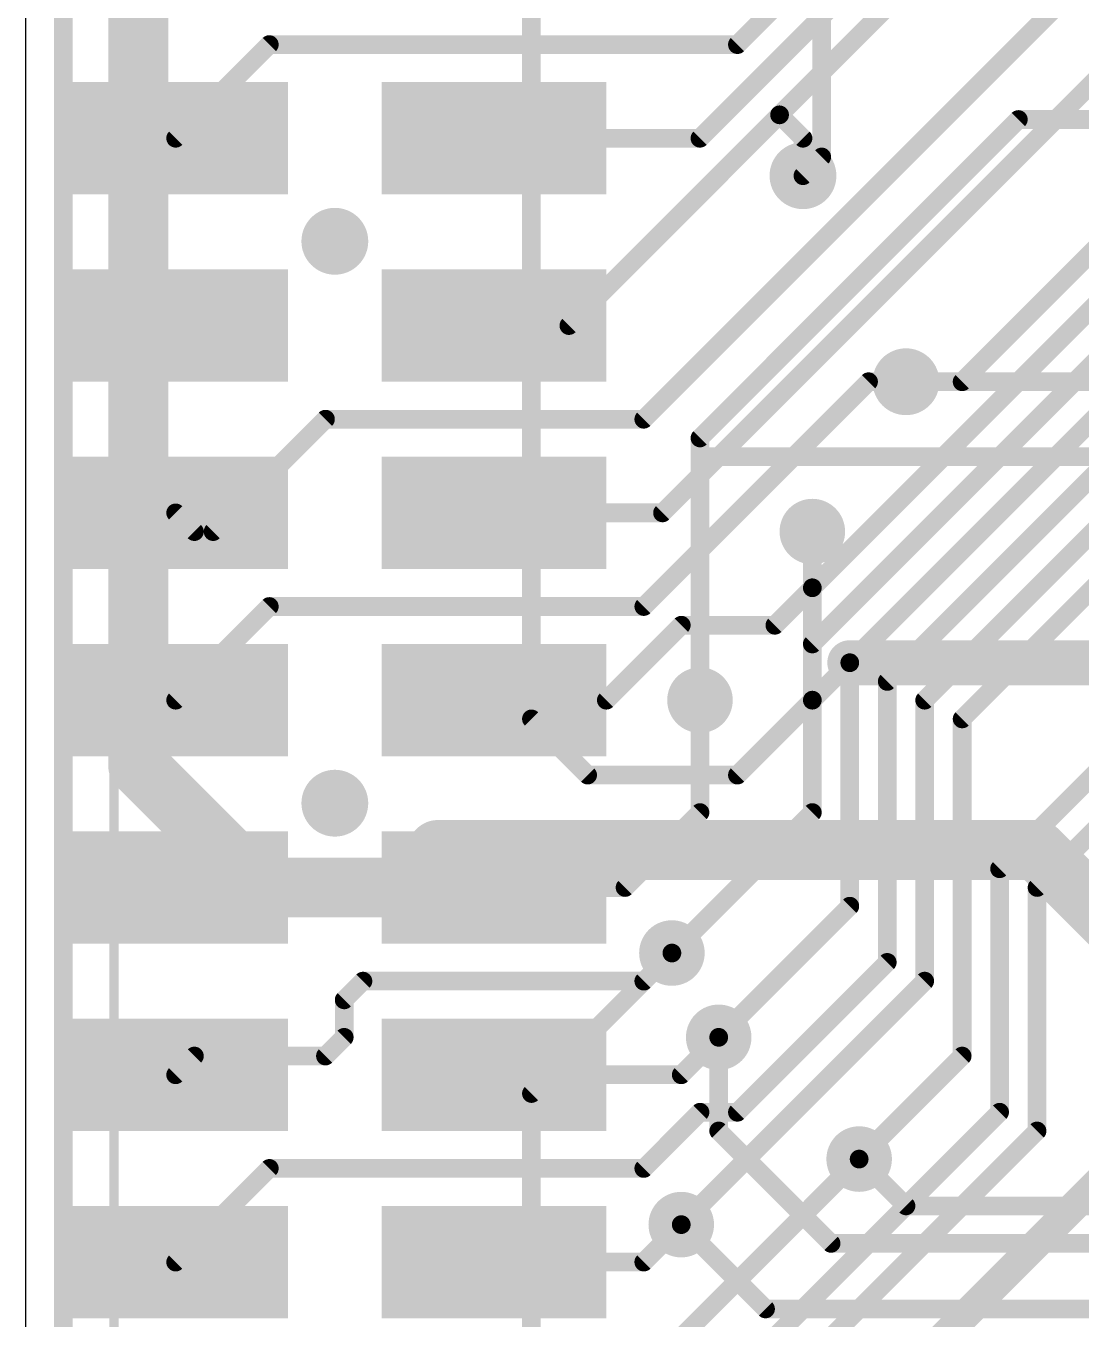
# Model space of a CAD drawing. Extents: x 0 to 56.8, y -6.3 to 91.2.
# Drawn here: x 0 to 14.31, y 48.25 to 65.79 of the extents above; entities that cross this region are included whole.
import ezdxf

# ---------------------------------------------------------------- set-up
doc = ezdxf.new("R2010")
doc.units = 0
for name, color, linetype in [('1', 12, 'CONTINUOUS'), ('16', 132, 'CONTINUOUS'), ('18', 110, 'CONTINUOUS'), ('20', 4, 'CONTINUOUS'), ('22', 6, 'CONTINUOUS')]:
    doc.layers.add(name, color=color, linetype=linetype)

# ---------------------------------------------------------------- blocks, each defined once
blk = doc.blocks.new('RECT')
blk.add_solid([(-0.5, -0.5), (0.5, -0.5), (-0.5, 0.5), (0.5, 0.5)])
blk = doc.blocks.new('ROUNDV')
at = {"const_width": 0.5}
blk.add_lwpolyline([(0, -0.25, 1), (0, 0.25, 1), (0, -0.25)], format="xyb", dxfattribs=at)

msp = doc.modelspace()

# ---------------------------------------------------------------- linework, layer by layer
at = {"layer": '1'}
for points, const_width in [([(0.508, 0), (0.508, 85.09)], 0.254), ([(11.684, 67.564), (9.652, 65.532)], 0.254), ([(11.938, 67.056), (9.144, 64.262)], 0.254), ([(12.192, 66.548), (10.2235, 64.5795)], 0.254), ([(13.97, 66.04), (8.382, 60.452)], 0.254), ([(3.302, 65.532), (2.032, 64.262)], 0.254), ([(9.652, 65.532), (3.302, 65.532)], 0.254), ([(8.636, 59.182), (14.986, 65.532)], 0.254), ([(12.7, 60.96), (16.764, 65.024)], 0.254), ([(10.2235, 64.5795), (7.366, 61.722)], 0.254), ([(10.541, 64.262), (10.2235, 64.5795)], 0.254), ([(10.668, 58.166), (17.018, 64.516)], 0.254), ([(9.144, 64.262), (6.35, 64.262)], 0.254), ([(10.541, 63.754), (10.541, 64.262)], 0.254), ([(10.668, 57.404), (17.272, 64.008)], 0.254), ([(17.526, 63.5), (11.176, 57.15)], 0.254), ([(17.78, 62.992), (11.684, 56.896)], 0.254), ([(18.034, 62.484), (12.192, 56.642)], 0.254), ([(18.288, 61.976), (12.7, 56.388)], 0.254), ([(7.366, 61.722), (6.35, 61.722)], 0.254), ([(11.43, 60.96), (8.382, 57.912)], 0.254), ([(11.938, 60.96), (11.43, 60.96)], 0.254), ([(12.7, 60.96), (11.938, 60.96)], 0.254), ([(4.064, 60.452), (2.54, 58.928)], 0.254), ([(8.382, 60.452), (4.064, 60.452)], 0.254), ([(2.286, 58.928), (2.032, 59.182)], 0.254), ([(8.636, 59.182), (6.35, 59.182)], 0.254), ([(2.54, 58.928), (2.286, 58.928)], 0.254), ([(10.668, 58.166), (10.668, 58.928)], 0.254), ([(10.16, 57.658), (10.668, 58.166)], 0.254), ([(13.208, 54.356), (17.018, 58.166)], 0.254), ([(3.302, 57.912), (2.032, 56.642)], 0.254), ([(8.382, 57.912), (3.302, 57.912)], 0.254), ([(8.89, 57.658), (7.874, 56.642)], 0.254), ([(10.16, 57.658), (8.89, 57.658)], 0.254), ([(10.668, 57.404), (10.668, 55.118)], 0.254), ([(11.176, 57.15), (11.176, 53.848)], 0.254), ([(11.684, 56.896), (11.684, 53.086)], 0.254), ([(13.716, 54.102), (16.383, 56.769)], 0.254), ([(7.874, 56.642), (6.35, 56.642)], 0.254), ([(9.144, 55.118), (9.144, 56.642)], 0.254), ([(12.192, 56.642), (12.192, 52.832)], 0.254), ([(12.7, 56.388), (12.7, 51.816)], 0.254), ([(8.128, 54.102), (9.144, 55.118)], 0.254), ([(10.668, 55.118), (8.763, 53.213)], 0.254), ([(13.208, 51.054), (13.208, 54.356)], 0.254), ([(6.35, 54.102), (8.128, 54.102)], 0.254), ([(13.716, 50.8), (13.716, 54.102)], 0.254), ([(11.176, 53.848), (9.398, 52.07)], 0.254), ([(8.763, 53.213), (8.382, 52.832)], 0.254), ([(11.684, 53.086), (9.652, 51.054)], 0.254), ([(4.572, 52.832), (4.318, 52.578)], 0.254), ([(8.382, 52.832), (4.572, 52.832)], 0.254), ([(12.192, 52.832), (8.89, 49.53)], 0.254), ([(4.318, 52.578), (4.318, 52.07)], 0.254), ([(4.318, 52.07), (4.064, 51.816)], 0.254), ([(9.398, 52.07), (8.89, 51.562)], 0.254), ([(2.286, 51.816), (2.032, 51.562)], 0.254), ([(4.064, 51.816), (2.286, 51.816)], 0.254), ([(12.7, 51.816), (11.303, 50.419)], 0.254), ([(12.192, 47.752), (16.002, 51.562)], 0.4064), ([(8.89, 51.562), (6.35, 51.562)], 0.254), ([(9.144, 51.054), (8.382, 50.292)], 0.254), ([(8.636, 46.482), (13.208, 51.054)], 0.254), ([(9.652, 51.054), (9.144, 51.054)], 0.254), ([(9.398, 46.482), (13.716, 50.8)], 0.254), ([(11.303, 50.419), (8.636, 47.752)], 0.254), ([(3.302, 50.292), (2.032, 49.022)], 0.254), ([(8.382, 50.292), (3.302, 50.292)], 0.254), ([(8.89, 49.53), (8.382, 49.022)], 0.254), ([(8.382, 49.022), (6.35, 49.022)], 0.254)]:
    msp.add_lwpolyline(points, dxfattribs=dict(at, const_width=const_width))
at = {"layer": '1', "const_width": 0.127}
for points in [[(3.302, 65.5955, 1), (3.302, 65.4685)], [(3.3469, 65.4871, 1), (3.2571, 65.5769)], [(9.6071, 65.5769, 1), (9.6969, 65.4871)], [(9.652, 65.4685, 1), (9.652, 65.5955)], [(10.2684, 64.6244, 1), (10.1786, 64.5346)], [(10.1786, 64.6244, 1), (10.2684, 64.5346)], [(10.2684, 64.5346, 1), (10.1786, 64.6244)], [(1.9871, 64.3069, 1), (2.0769, 64.2171)], [(6.35, 64.3255, 1), (6.35, 64.1985)], [(9.0991, 64.3069, 1), (9.1889, 64.2171)], [(9.144, 64.1985, 1), (9.144, 64.3255)], [(10.6045, 64.262, 1), (10.4775, 64.262)], [(10.4961, 64.2171, 1), (10.5859, 64.3069)], [(10.4775, 63.754, 1), (10.6045, 63.754)], [(6.35, 61.7855, 1), (6.35, 61.6585)], [(7.3211, 61.7669, 1), (7.4109, 61.6771)], [(7.366, 61.6585, 1), (7.366, 61.7855)], [(11.43, 61.0235, 1), (11.43, 60.8965)], [(11.4749, 60.9151, 1), (11.3851, 61.0049)], [(11.938, 61.0235, 1), (11.938, 60.8965)], [(11.938, 60.8965, 1), (11.938, 61.0235)], [(12.6551, 61.0049, 1), (12.7449, 60.9151)], [(12.7, 60.8965, 1), (12.7, 61.0235)], [(4.064, 60.5155, 1), (4.064, 60.3885)], [(4.1089, 60.4071, 1), (4.0191, 60.4969)], [(8.3371, 60.4969, 1), (8.4269, 60.4071)], [(8.382, 60.3885, 1), (8.382, 60.5155)], [(2.0769, 59.2269, 1), (1.9871, 59.1371)], [(6.35, 59.2455, 1), (6.35, 59.1185)], [(8.5911, 59.2269, 1), (8.6809, 59.1371)], [(8.636, 59.1185, 1), (8.636, 59.2455)], [(2.286, 58.9915, 1), (2.286, 58.8645)], [(2.2411, 58.8831, 1), (2.3309, 58.9729)], [(2.4951, 58.9729, 1), (2.5849, 58.8831)], [(2.54, 58.8645, 1), (2.54, 58.9915)], [(10.7315, 58.928, 1), (10.6045, 58.928)], [(10.6231, 58.2109, 1), (10.7129, 58.1211)], [(10.6045, 58.166, 1), (10.7315, 58.166)], [(10.7129, 58.1211, 1), (10.6231, 58.2109)], [(3.302, 57.9755, 1), (3.302, 57.8485)], [(3.3469, 57.8671, 1), (3.2571, 57.9569)], [(8.3371, 57.9569, 1), (8.4269, 57.8671)], [(8.382, 57.8485, 1), (8.382, 57.9755)], [(8.89, 57.7215, 1), (8.89, 57.5945)], [(8.9349, 57.6131, 1), (8.8451, 57.7029)], [(10.1151, 57.7029, 1), (10.2049, 57.6131)], [(10.16, 57.5945, 1), (10.16, 57.7215)], [(10.7315, 57.404, 1), (10.6045, 57.404)], [(10.6231, 57.4489, 1), (10.7129, 57.3591)], [(11.2395, 57.15, 1), (11.1125, 57.15)], [(11.1311, 57.1949, 1), (11.2209, 57.1051)], [(11.7475, 56.896, 1), (11.6205, 56.896)], [(11.6391, 56.9409, 1), (11.7289, 56.8511)], [(1.9871, 56.6869, 1), (2.0769, 56.5971)], [(6.35, 56.7055, 1), (6.35, 56.5785)], [(7.8291, 56.6869, 1), (7.9189, 56.5971)], [(7.874, 56.5785, 1), (7.874, 56.7055)], [(9.2075, 56.642, 1), (9.0805, 56.642)], [(12.2555, 56.642, 1), (12.1285, 56.642)], [(12.1471, 56.6869, 1), (12.2369, 56.5971)], [(12.7635, 56.388, 1), (12.6365, 56.388)], [(12.6551, 56.4329, 1), (12.7449, 56.3431)], [(9.1889, 55.0731, 1), (9.0991, 55.1629)], [(10.7129, 55.0731, 1), (10.6231, 55.1629)], [(9.0805, 55.118, 1), (9.2075, 55.118)], [(10.6045, 55.118, 1), (10.7315, 55.118)], [(13.2715, 54.356, 1), (13.1445, 54.356)], [(13.1631, 54.4009, 1), (13.2529, 54.3111)], [(6.35, 54.1655, 1), (6.35, 54.0385)], [(8.0831, 54.1469, 1), (8.1729, 54.0571)], [(8.128, 54.0385, 1), (8.128, 54.1655)], [(13.7795, 54.102, 1), (13.6525, 54.102)], [(13.6711, 54.1469, 1), (13.7609, 54.0571)], [(11.1125, 53.848, 1), (11.2395, 53.848)], [(11.2209, 53.8031, 1), (11.1311, 53.8929)], [(8.7181, 53.2579, 1), (8.8079, 53.1681)], [(8.8079, 53.1681, 1), (8.7181, 53.2579)], [(11.6205, 53.086, 1), (11.7475, 53.086)], [(11.7289, 53.0411, 1), (11.6391, 53.1309)], [(4.572, 52.8955, 1), (4.572, 52.7685)], [(4.6169, 52.7871, 1), (4.5271, 52.8769)], [(8.3371, 52.8769, 1), (8.4269, 52.7871)], [(8.382, 52.7685, 1), (8.382, 52.8955)], [(12.1285, 52.832, 1), (12.2555, 52.832)], [(12.2369, 52.7871, 1), (12.1471, 52.8769)], [(4.3815, 52.578, 1), (4.2545, 52.578)], [(4.2731, 52.6229, 1), (4.3629, 52.5331)], [(4.2545, 52.07, 1), (4.3815, 52.07)], [(4.3629, 52.0251, 1), (4.2731, 52.1149)], [(9.3531, 52.1149, 1), (9.4429, 52.0251)], [(9.4429, 52.0251, 1), (9.3531, 52.1149)], [(2.286, 51.8795, 1), (2.286, 51.7525)], [(2.3309, 51.7711, 1), (2.2411, 51.8609)], [(4.0191, 51.8609, 1), (4.1089, 51.7711)], [(4.064, 51.7525, 1), (4.064, 51.8795)], [(12.7449, 51.7711, 1), (12.6551, 51.8609)], [(12.6365, 51.816, 1), (12.7635, 51.816)], [(1.9871, 51.6069, 1), (2.0769, 51.5171)], [(6.35, 51.6255, 1), (6.35, 51.4985)], [(8.8451, 51.6069, 1), (8.9349, 51.5171)], [(8.89, 51.4985, 1), (8.89, 51.6255)], [(9.144, 51.1175, 1), (9.144, 50.9905)], [(9.1889, 51.0091, 1), (9.0991, 51.0989)], [(9.6071, 51.0989, 1), (9.6969, 51.0091)], [(9.652, 50.9905, 1), (9.652, 51.1175)], [(13.1445, 51.054, 1), (13.2715, 51.054)], [(13.2529, 51.0091, 1), (13.1631, 51.0989)], [(13.6525, 50.8, 1), (13.7795, 50.8)], [(13.7609, 50.7551, 1), (13.6711, 50.8449)], [(11.2581, 50.4639, 1), (11.3479, 50.3741)], [(11.3479, 50.3741, 1), (11.2581, 50.4639)], [(3.302, 50.3555, 1), (3.302, 50.2285)], [(3.3469, 50.2471, 1), (3.2571, 50.3369)], [(8.3371, 50.3369, 1), (8.4269, 50.2471)], [(8.382, 50.2285, 1), (8.382, 50.3555)], [(8.8451, 49.5749, 1), (8.9349, 49.4851)], [(8.9349, 49.4851, 1), (8.8451, 49.5749)], [(1.9871, 49.0669, 1), (2.0769, 48.9771)], [(6.35, 49.0855, 1), (6.35, 48.9585)], [(8.3371, 49.0669, 1), (8.4269, 48.9771)], [(8.382, 48.9585, 1), (8.382, 49.0855)]]:
    msp.add_lwpolyline(points, format="xyb", dxfattribs=at)
at = {"layer": '16'}
for points, const_width in [([(0.508, 0), (0.508, 85.09)], 0.254), ([(1.524, 55.753), (1.524, 79.502)], 0.8128), ([(10.795, 79.554), (10.795, 64.008)], 0.254), ([(6.858, 56.388), (6.858, 74.041)], 0.254), ([(9.144, 60.198), (13.462, 64.516)], 0.254), ([(13.462, 64.516), (34.671, 64.516)], 0.254), ([(10.795, 64.008), (10.541, 63.754)], 0.254), ([(11.938, 60.96), (34.925, 60.96)], 0.254), ([(9.144, 59.944), (9.144, 60.198)], 0.254), ([(35.052, 59.944), (9.144, 59.944)], 0.254), ([(9.144, 56.642), (9.144, 59.944)], 0.254), ([(10.668, 58.928), (10.668, 56.642)], 0.254), ([(14.986, 57.15), (11.176, 57.15)], 0.6096), ([(11.176, 57.15), (10.668, 56.642)], 0.254), ([(10.668, 56.642), (9.652, 55.626)], 0.254), ([(7.62, 55.626), (6.858, 56.388)], 0.254), ([(3.175, 54.102), (1.524, 55.753)], 0.8128), ([(9.652, 55.626), (7.62, 55.626)], 0.254), ([(5.08, 54.102), (5.588, 54.61)], 0.8128), ([(5.588, 54.61), (13.716, 54.61)], 0.8128), ([(13.716, 54.61), (17.018, 51.308)], 0.8128), ([(3.175, 54.102), (5.08, 54.102)], 0.8128), ([(6.858, 51.308), (8.763, 53.213)], 0.254), ([(9.398, 50.8), (9.398, 52.07)], 0.254), ([(6.858, 40.64), (6.858, 51.308)], 0.254), ([(10.922, 49.276), (9.398, 50.8)], 0.254), ([(11.938, 49.784), (11.303, 50.419)], 0.254), ([(11.938, 49.784), (33.147, 49.784)], 0.254), ([(10.033, 48.387), (8.89, 49.53)], 0.254), ([(10.922, 49.276), (33.401, 49.276)], 0.254), ([(10.033, 48.387), (36.576, 48.387)], 0.254)]:
    msp.add_lwpolyline(points, dxfattribs=dict(at, const_width=const_width))
for points, const_width in [([(13.462, 64.5795, 1), (13.462, 64.4525)], 0.127), ([(13.5069, 64.4711, 1), (13.4171, 64.5609)], 0.127), ([(10.7315, 64.008, 1), (10.8585, 64.008)], 0.127), ([(10.8399, 63.9631, 1), (10.7501, 64.0529)], 0.127), ([(10.4961, 63.7989, 1), (10.5859, 63.7091)], 0.127), ([(11.938, 61.0235, 1), (11.938, 60.8965)], 0.127), ([(9.2075, 60.198, 1), (9.0805, 60.198)], 0.127), ([(9.0991, 60.2429, 1), (9.1889, 60.1531)], 0.127), ([(9.144, 60.0075, 1), (9.144, 59.8805)], 0.127), ([(9.2075, 59.944, 1), (9.0805, 59.944)], 0.127), ([(9.0805, 59.944, 1), (9.2075, 59.944)], 0.127), ([(10.7315, 58.928, 1), (10.6045, 58.928)], 0.127), ([(11.176, 57.3024, 1), (11.176, 56.9976)], 0.3048), ([(11.2209, 57.1051, 1), (11.1311, 57.1949)], 0.127), ([(9.0805, 56.642, 1), (9.2075, 56.642)], 0.127), ([(10.6231, 56.6869, 1), (10.7129, 56.5971)], 0.127), ([(10.6045, 56.642, 1), (10.7315, 56.642)], 0.127), ([(10.7129, 56.5971, 1), (10.6231, 56.6869)], 0.127), ([(6.9029, 56.4329, 1), (6.8131, 56.3431)], 0.127), ([(6.7945, 56.388, 1), (6.9215, 56.388)], 0.127), ([(1.6677, 55.8967, 1), (1.3803, 55.6093)], 0.4064), ([(1.3208, 55.753, 1), (1.7272, 55.753)], 0.4064), ([(7.62, 55.6895, 1), (7.62, 55.5625)], 0.127), ([(7.5751, 55.5811, 1), (7.6649, 55.6709)], 0.127), ([(9.6071, 55.6709, 1), (9.6969, 55.5811)], 0.127), ([(9.652, 55.5625, 1), (9.652, 55.6895)], 0.127), ([(5.588, 54.8132, 1), (5.588, 54.4068)], 0.4064), ([(5.7317, 54.4663, 1), (5.4443, 54.7537)], 0.4064), ([(13.8597, 54.7537, 1), (13.5723, 54.4663)], 0.4064), ([(13.716, 54.4068, 1), (13.716, 54.8132)], 0.4064), ([(3.175, 54.3052, 1), (3.175, 53.8988)], 0.4064), ([(3.0313, 53.9583, 1), (3.3187, 54.2457)], 0.4064), ([(4.9363, 54.2457, 1), (5.2237, 53.9583)], 0.4064), ([(5.08, 53.8988, 1), (5.08, 54.3052)], 0.4064), ([(8.8079, 53.1681, 1), (8.7181, 53.2579)], 0.127), ([(9.4615, 52.07, 1), (9.3345, 52.07)], 0.127), ([(6.9215, 51.308, 1), (6.7945, 51.308)], 0.127), ([(6.8131, 51.3529, 1), (6.9029, 51.2631)], 0.127), ([(9.4429, 50.8449, 1), (9.3531, 50.7551)], 0.127), ([(9.3345, 50.8, 1), (9.4615, 50.8)], 0.127), ([(11.3479, 50.4639, 1), (11.2581, 50.3741)], 0.127), ([(11.938, 49.8475, 1), (11.938, 49.7205)], 0.127), ([(11.8931, 49.7391, 1), (11.9829, 49.8289)], 0.127), ([(8.9349, 49.5749, 1), (8.8451, 49.4851)], 0.127), ([(10.922, 49.3395, 1), (10.922, 49.2125)], 0.127), ([(10.8771, 49.2311, 1), (10.9669, 49.3209)], 0.127), ([(10.033, 48.4505, 1), (10.033, 48.3235)], 0.127), ([(9.9881, 48.3421, 1), (10.0779, 48.4319)], 0.127)]:
    msp.add_lwpolyline(points, format="xyb", dxfattribs=dict(at, const_width=const_width))
at = {"layer": '20'}
msp.add_line((0, -3.81), (0, 88.646), dxfattribs=at)
at = {"layer": '22', "const_width": 0.127}
msp.add_lwpolyline([(1.194, 78.513), (1.194, 0.513)], dxfattribs=at)

# ---------------------------------------------------------------- block references
at = {"layer": '1', "xscale": 3.048, "yscale": 1.524}
for p in [(2.032, 64.262), (2.032, 61.722), (2.032, 59.182), (2.032, 56.642), (2.032, 54.102), (2.032, 51.562), (2.032, 49.022)]:
    msp.add_blockref('RECT', p, dxfattribs=at)
at = {"layer": '1', "xscale": 3.048, "yscale": 1.524, "rotation": 180}
for p in [(6.35, 64.262), (6.35, 61.722), (6.35, 59.182), (6.35, 56.642), (6.35, 54.102), (6.35, 51.562), (6.35, 49.022)]:
    msp.add_blockref('RECT', p, dxfattribs=at)
at = {"layer": '18'}
for p, xscale, yscale in [((10.541, 63.754), 0.9064, 0.9064), ((10.541, 63.754), 0.9064, 0.9064), ((4.191, 62.865), 0.9064, 0.9064), ((4.191, 62.865), 0.9064, 0.9064), ((11.938, 60.96), 0.9064, 0.9064), ((11.938, 60.96), 0.9064, 0.9064), ((10.668, 58.928), 0.889, 0.889), ((10.668, 58.928), 0.889, 0.889), ((9.144, 56.642), 0.889, 0.889), ((9.144, 56.642), 0.889, 0.889), ((4.191, 55.245), 0.9064, 0.9064), ((4.191, 55.245), 0.9064, 0.9064), ((8.763, 53.213), 0.889, 0.889), ((8.763, 53.213), 0.889, 0.889), ((9.398, 52.07), 0.889, 0.889), ((9.398, 52.07), 0.889, 0.889), ((11.303, 50.419), 0.889, 0.889), ((11.303, 50.419), 0.889, 0.889), ((8.89, 49.53), 0.889, 0.889), ((8.89, 49.53), 0.889, 0.889)]:
    msp.add_blockref('ROUNDV', p, dxfattribs=dict(at, xscale=xscale, yscale=yscale))

doc.saveas('drawing.dxf')
